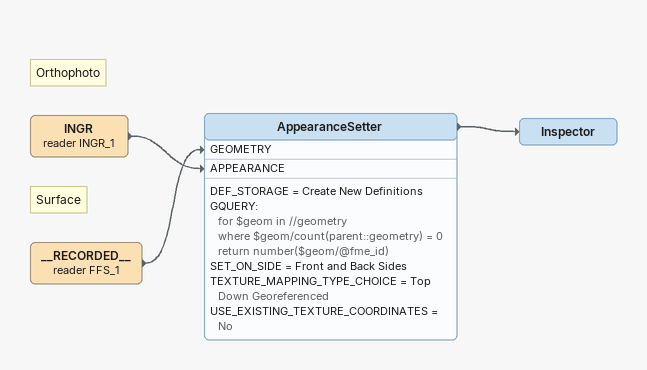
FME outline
Note: Orthophoto
INGR (reader INGR_1)
    -> AppearanceSetter [APPEARANCE]
Note: Surface
__RECORDED__ (reader FFS_1)
    -> AppearanceSetter [GEOMETRY]
AppearanceSetter
    DEF_STORAGE = Create New Definitions
    GQUERY:
      for $geom in //geometry
      where $geom/count(parent::geometry) = 0
      return number($geom/@fme_id)
    SET_ON_SIDE = Front and Back Sides
    TEXTURE_MAPPING_TYPE_CHOICE = Top Down Georeferenced
    USE_EXISTING_TEXTURE_COORDINATES = No
    -> Inspector
Inspector
